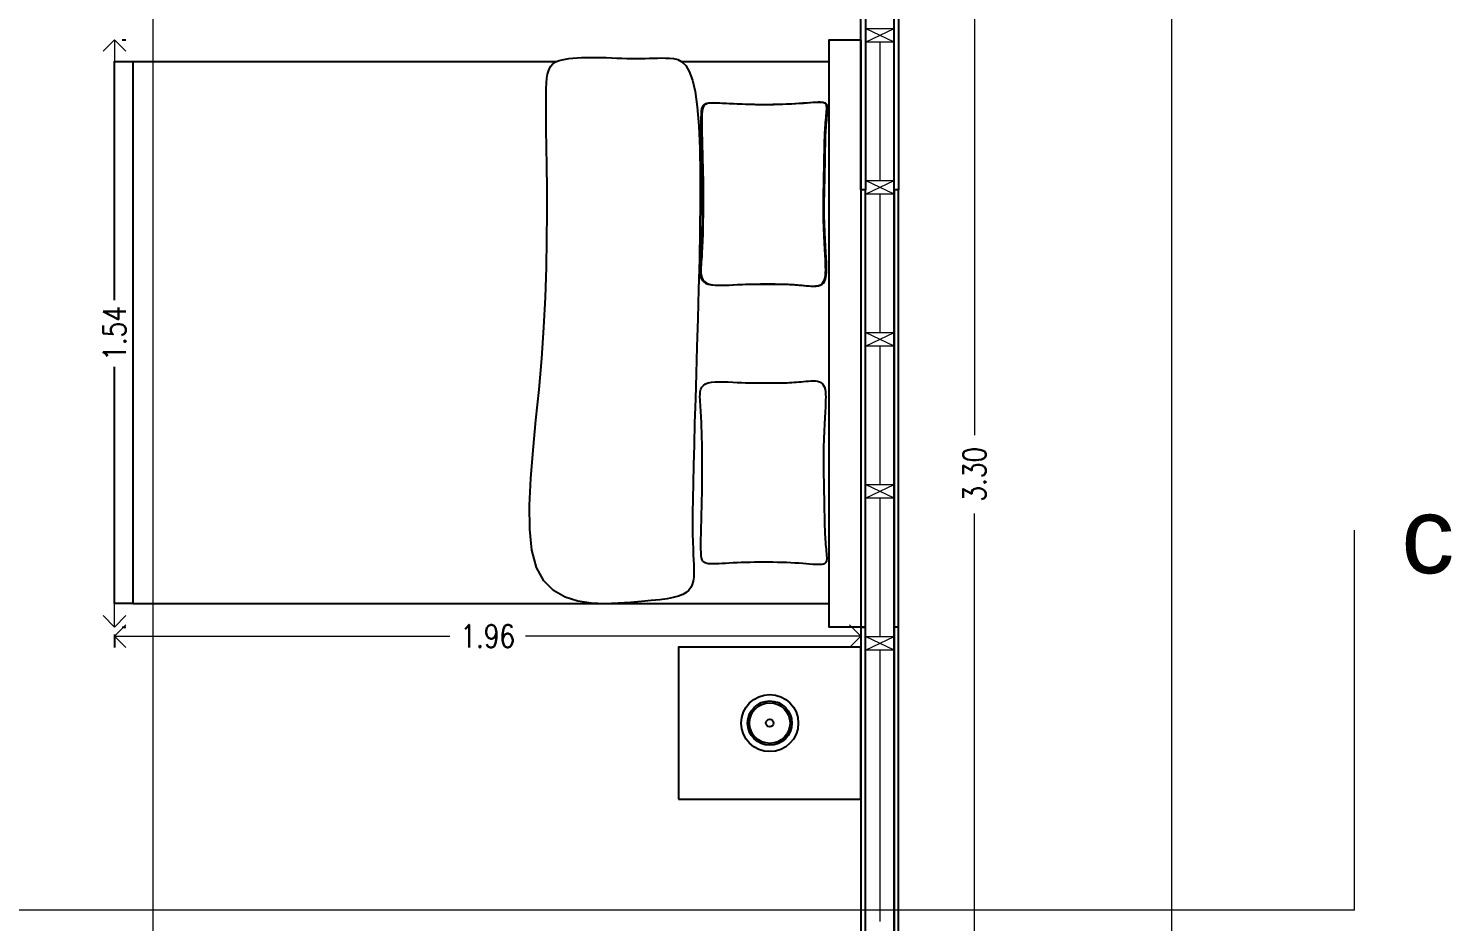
# Model space of a CAD drawing. Header units: inches. Extents: x -102.5 to -49.9, y 36.2 to 69.9.
# Drawn here: x -78.581 to -74.835, y 65.368 to 67.718 of the extents above; entities that cross this region are included whole.
import ezdxf

# ---------------------------------------------------------------- set-up
doc = ezdxf.new("R2010")
doc.units = ezdxf.units.IN
doc.header["$MEASUREMENT"] = 0
doc.layers.get('DEFPOINTS').update_dxf_attribs({"color": 210})
for name, color, linetype, lineweight in [('A-ANNO-DIMS', 3, 'Continuous', 18), ('A-DETL-MCUT', 4, 'Continuous', 25), ('A-ELEV-MBE2', 4, 'Continuous', 25), ('A-WALL-PATT', 8, 'Continuous', 18), ('A-WALL-STUD', 3, 'Continuous', 18), ('arredi', 7, 'Continuous', 20)]:
    doc.layers.add(name, color=color, linetype=linetype, lineweight=lineweight)
doc.styles.add('E-ROMANS', font='romans.shx', dxfattribs={"width": 0.8})
doc.styles.get("Standard").update_dxf_attribs({"font": 'Arial.ttf'})
doc.dimstyles.new('Fabio1', dxfattribs={"dimscale": 0.001, "dimtxt": 60, "dimasz": 60, "dimexe": 30, "dimexo": 20, "dimgap": 30, "dimtad": 0, "dimzin": 0, "dimdsep": 46, "dimtxsty": 'E-ROMANS', "dimblk": 'OPEN90', "dimcen": 90, "dimclrd": 3, "dimclre": 3, "dimclrt": 3, "dimadec": 0, "dimazin": 0, "dimtfac": 1, "dimtmove": 1, "dimatfit": 3, "dimldrblk": 'OPEN90', "dimfxl": 1, "dimtfill": 1, "dimtolj": 1, "dimtzin": 0, "dimlwd": -1, "dimarcsym": 0})

# ---------------------------------------------------------------- blocks, each defined once
blk = doc.blocks.new('_Open90')
at = {"color": 0, "linetype": 'ByBlock', "lineweight": -2}
for p, q in [((0, 0), (-1, 0)), ((-0.5, 0.5), (0, 0)), ((0, 0), (-0.5, -0.5))]:
    blk.add_line(p, q, dxfattribs=at)
blk = doc.blocks.new('*D1479')
at = {"layer": 'A-ANNO-DIMS', "color": 3, "lineweight": -2, "transparency": 16777216}
for p, q in [((-78.3544, 66.1232), (-78.3544, 66.0892)), ((-76.3898, 66.1232), (-76.3898, 66.0892))]:
    blk.add_line(p, q, dxfattribs=at)
at = {"layer": 'A-ANNO-DIMS', "color": 3, "transparency": 16777216}
for p, q in [((-78.2944, 66.1192), (-77.4718, 66.1192)), ((-76.4498, 66.1192), (-77.2724, 66.1192))]:
    blk.add_line(p, q, dxfattribs=at)
at = {"layer": 'DEFPOINTS', "color": 0, "transparency": 16777216}
for p in [(-78.3544, 66.1432), (-78.3544, 66.1192), (-76.3898, 66.1432)]:
    blk.add_point(p, dxfattribs=at)
at = {"layer": 'A-ANNO-DIMS', "color": 3, "transparency": 16777216, "xscale": 0.06, "yscale": 0.06, "zscale": 0.06, "rotation": 180}
blk.add_blockref('_Open90', (-78.3544, 66.1192), dxfattribs=at)
at = {"layer": 'A-ANNO-DIMS', "color": 3, "transparency": 16777216, "xscale": 0.06, "yscale": 0.06, "zscale": 0.06}
blk.add_blockref('_Open90', (-76.3898, 66.1192), dxfattribs=at)
at = {"layer": 'A-ANNO-DIMS', "color": 3, "transparency": 16777216, "insert": (-77.3721, 66.1192), "char_height": 0.06, "attachment_point": 5, "style": 'E-ROMANS', "bg_fill": 3, "box_fill_scale": 1.25, "bg_fill_color": 256, "bg_fill_true_color": 13158600, "bg_fill_transparency": 0}
blk.add_mtext('\\A1;1.96', dxfattribs=at)
blk = doc.blocks.new('*D1480')
at = {"layer": 'A-ANNO-DIMS', "color": 3, "lineweight": -2, "transparency": 16777216}
for p, q in [((-78.3344, 67.6881), (-78.3244, 67.6881)), ((-78.3344, 66.1432), (-78.3244, 66.1432))]:
    blk.add_line(p, q, dxfattribs=at)
at = {"layer": 'A-ANNO-DIMS', "color": 3, "transparency": 16777216}
for p, q in [((-78.3544, 67.6281), (-78.3544, 67.0165)), ((-78.3544, 66.2032), (-78.3544, 66.8148))]:
    blk.add_line(p, q, dxfattribs=at)
at = {"layer": 'DEFPOINTS', "color": 0, "transparency": 16777216}
for p in [(-78.3544, 67.6881), (-78.3544, 66.1432), (-78.3544, 66.1432)]:
    blk.add_point(p, dxfattribs=at)
at = {"layer": 'A-ANNO-DIMS', "color": 3, "transparency": 16777216, "xscale": 0.06, "yscale": 0.06, "zscale": 0.06}
for p, rotation in [((-78.3544, 67.6881), 90), ((-78.3544, 66.1432), 270)]:
    blk.add_blockref('_Open90', p, dxfattribs=dict(at, rotation=rotation))
at = {"layer": 'A-ANNO-DIMS', "color": 3, "transparency": 16777216, "insert": (-78.3544, 66.9157), "char_height": 0.06, "attachment_point": 5, "rotation": 90, "style": 'E-ROMANS', "bg_fill": 3, "box_fill_scale": 1.25, "bg_fill_color": 256, "bg_fill_true_color": 13158600, "bg_fill_transparency": 0}
blk.add_mtext('\\A1;1.54', dxfattribs=at)
blk = doc.blocks.new('*D1573')
at = {"layer": 'A-ANNO-DIMS', "color": 3, "lineweight": -2, "transparency": 16777216}
for p, q in [((-76.3698, 68.1952), (-76.061, 68.1952)), ((-76.3698, 64.8952), (-76.061, 64.8952))]:
    blk.add_line(p, q, dxfattribs=at)
at = {"layer": 'A-ANNO-DIMS', "color": 3, "transparency": 16777216}
for p, q in [((-76.091, 68.1352), (-76.091, 66.6483)), ((-76.091, 64.9552), (-76.091, 66.4421))]:
    blk.add_line(p, q, dxfattribs=at)
at = {"layer": 'DEFPOINTS', "color": 0, "transparency": 16777216}
for p in [(-76.3898, 68.1952), (-76.3898, 64.8952), (-76.091, 64.8952)]:
    blk.add_point(p, dxfattribs=at)
at = {"layer": 'A-ANNO-DIMS', "color": 3, "transparency": 16777216, "xscale": 0.06, "yscale": 0.06, "zscale": 0.06}
for p, rotation in [((-76.091, 68.1952), 90), ((-76.091, 64.8952), 270)]:
    blk.add_blockref('_Open90', p, dxfattribs=dict(at, rotation=rotation))
at = {"layer": 'A-ANNO-DIMS', "color": 3, "transparency": 16777216, "insert": (-76.091, 66.5452), "char_height": 0.06, "attachment_point": 5, "rotation": 90, "style": 'E-ROMANS', "bg_fill": 3, "box_fill_scale": 1.25, "bg_fill_color": 256, "bg_fill_true_color": 13158600, "bg_fill_transparency": 0}
blk.add_mtext('\\A1;3.30', dxfattribs=at)
blk = doc.blocks.new('*D1167')
at = {"layer": 'A-ANNO-DIMS', "color": 3, "lineweight": -2, "transparency": 16777216}
for p, q in [((-76.2708, 68.5042), (-75.5427, 68.5042)), ((-76.2708, 61.0322), (-75.5427, 61.0322))]:
    blk.add_line(p, q, dxfattribs=at)
at = {"layer": 'A-ANNO-DIMS', "color": 3, "transparency": 16777216}
for p, q in [((-75.5727, 68.4442), (-75.5727, 64.8714)), ((-75.5727, 61.0922), (-75.5727, 64.6651))]:
    blk.add_line(p, q, dxfattribs=at)
at = {"layer": 'DEFPOINTS', "color": 0, "transparency": 16777216}
for p in [(-76.2908, 68.5042), (-76.2908, 61.0322), (-75.5727, 61.0322)]:
    blk.add_point(p, dxfattribs=at)
at = {"layer": 'A-ANNO-DIMS', "color": 3, "transparency": 16777216, "xscale": 0.06, "yscale": 0.06, "zscale": 0.06}
for p, rotation in [((-75.5727, 68.5042), 90), ((-75.5727, 61.0322), 270)]:
    blk.add_blockref('_Open90', p, dxfattribs=dict(at, rotation=rotation))
at = {"layer": 'A-ANNO-DIMS', "color": 3, "transparency": 16777216, "insert": (-75.5727, 64.7682), "char_height": 0.06, "attachment_point": 5, "rotation": 90, "style": 'E-ROMANS', "bg_fill": 3, "box_fill_scale": 1.25, "bg_fill_color": 256, "bg_fill_true_color": 13158600, "bg_fill_transparency": 0}
blk.add_mtext('\\A1;7.47', dxfattribs=at)

msp = doc.modelspace()

# ---------------------------------------------------------------- linework, layer by layer
for p, q in [((-78.3544, 67.631), (-77.1913, 67.631)), ((-76.8622, 67.631), (-76.4734, 67.631))]:
    msp.add_line(p, q)
at = {"color": 7}
for p, q in [((-78.3061, 66.2051), (-76.9551, 66.2051)), ((-76.9551, 66.2051), (-76.4734, 66.2051))]:
    msp.add_line(p, q, dxfattribs=at)
for points in [[(-76.3898, 67.6881), (-76.3898, 66.1432), (-76.4734, 66.1432), (-76.4734, 67.6881)], [(-78.3544, 66.2051), (-78.3544, 67.631), (-78.3061, 67.631), (-78.3061, 66.2051)], [(-76.8193, 66.9549), (-76.8215, 66.8807), (-76.8236, 66.81), (-76.8256, 66.7431), (-76.8275, 66.6804), (-76.8292, 66.6224), (-76.8306, 66.5694), (-76.8318, 66.5218), (-76.8325, 66.48), (-76.8329, 66.4442), (-76.833, 66.4139), (-76.8328, 66.3883), (-76.8324, 66.3668), (-76.8318, 66.3487), (-76.8312, 66.3332), (-76.8306, 66.3197), (-76.83, 66.3073), (-76.8296, 66.2957), (-76.8295, 66.2845), (-76.8301, 66.2741), (-76.8315, 66.2643), (-76.8339, 66.2553), (-76.8376, 66.2472), (-76.8429, 66.24), (-76.8499, 66.2337), (-76.859, 66.2285), (-76.8702, 66.2242), (-76.8839, 66.2206), (-76.9002, 66.2176), (-76.9194, 66.215), (-76.9417, 66.2126), (-76.9673, 66.2103), (-76.9964, 66.2079), (-77.029, 66.2056), (-77.0639, 66.2044), (-77.0998, 66.2058), (-77.1351, 66.2111), (-77.1686, 66.2218), (-77.1987, 66.2392), (-77.2242, 66.2648), (-77.2435, 66.2999), (-77.2557, 66.3455), (-77.2616, 66.4006), (-77.2623, 66.4638), (-77.2591, 66.5336), (-77.253, 66.6085), (-77.2453, 66.6872), (-77.2372, 66.7683), (-77.2299, 66.8502), (-77.2242, 66.9316), (-77.2203, 67.0115), (-77.2177, 67.089), (-77.2163, 67.163), (-77.2159, 67.2328), (-77.2161, 67.2973), (-77.2167, 67.3556), (-77.2174, 67.4068), (-77.218, 67.4502), (-77.2185, 67.4864), (-77.2187, 67.5162), (-77.2187, 67.5403), (-77.2183, 67.5597), (-77.2175, 67.5752), (-77.2163, 67.5875), (-77.2146, 67.5976), (-77.2123, 67.606), (-77.2095, 67.6132), (-77.206, 67.6191), (-77.2017, 67.624), (-77.1967, 67.628), (-77.1908, 67.6313), (-77.1841, 67.6339), (-77.1765, 67.636), (-77.1678, 67.6378), (-77.1583, 67.6392), (-77.148, 67.6404), (-77.1369, 67.6412), (-77.1252, 67.6418), (-77.1129, 67.6421), (-77.1002, 67.6422), (-77.0871, 67.6421), (-77.0737, 67.6418), (-77.0601, 67.6414), (-77.0464, 67.6409), (-77.0328, 67.6403), (-77.0193, 67.6398), (-77.0061, 67.6394), (-76.9932, 67.6391), (-76.9809, 67.639), (-76.969, 67.6391), (-76.9577, 67.6394), (-76.9467, 67.6398), (-76.9359, 67.6402), (-76.9254, 67.6404), (-76.9149, 67.6406), (-76.9043, 67.6405), (-76.8936, 67.64), (-76.8828, 67.639), (-76.8719, 67.6362), (-76.8613, 67.6305), (-76.8511, 67.6205), (-76.8417, 67.605), (-76.8333, 67.5826), (-76.8262, 67.552), (-76.8205, 67.512), (-76.8166, 67.4618), (-76.8141, 67.4026), (-76.813, 67.3361), (-76.8129, 67.2641), (-76.8137, 67.1882), (-76.8152, 67.1103), (-76.8172, 67.0319)], [(-76.4829, 67.0977), (-76.4831, 67.1048), (-76.4835, 67.1119), (-76.4838, 67.119), (-76.4842, 67.1263), (-76.4847, 67.1338), (-76.4851, 67.1416), (-76.4856, 67.1498), (-76.4861, 67.1585), (-76.4866, 67.1678), (-76.487, 67.1777), (-76.4875, 67.188), (-76.4879, 67.1988), (-76.4882, 67.2099), (-76.4885, 67.2212), (-76.4887, 67.2328), (-76.4888, 67.2446), (-76.4888, 67.2564), (-76.4887, 67.2682), (-76.4885, 67.28), (-76.4882, 67.2918), (-76.4879, 67.3033), (-76.4876, 67.3147), (-76.4874, 67.3257), (-76.4871, 67.3365), (-76.4868, 67.3468), (-76.4866, 67.3568), (-76.4865, 67.3664), (-76.4863, 67.3756), (-76.4862, 67.3845), (-76.486, 67.393), (-76.4859, 67.4012), (-76.4858, 67.4091), (-76.4856, 67.4166), (-76.4855, 67.4239), (-76.4853, 67.4309), (-76.485, 67.4378), (-76.4848, 67.4445), (-76.4844, 67.4511), (-76.484, 67.4576), (-76.4835, 67.4641), (-76.4829, 67.4706), (-76.4823, 67.477), (-76.4817, 67.4833), (-76.4811, 67.4893), (-76.4806, 67.495), (-76.4802, 67.5004), (-76.48, 67.5052), (-76.48, 67.5095), (-76.4803, 67.5131), (-76.4809, 67.5161), (-76.482, 67.5186), (-76.4836, 67.5205), (-76.4858, 67.522), (-76.4887, 67.523), (-76.4924, 67.5236), (-76.4971, 67.5239), (-76.5027, 67.524), (-76.5092, 67.5237), (-76.5166, 67.5233), (-76.5248, 67.5227), (-76.5337, 67.522), (-76.5432, 67.5213), (-76.5532, 67.5206), (-76.5637, 67.5199), (-76.5747, 67.5193), (-76.586, 67.5188), (-76.5976, 67.5183), (-76.6094, 67.518), (-76.6214, 67.5178), (-76.6335, 67.5177), (-76.6456, 67.5176), (-76.6577, 67.5177), (-76.6698, 67.5178), (-76.6817, 67.518), (-76.6934, 67.5183), (-76.7048, 67.5187), (-76.7159, 67.5191), (-76.7265, 67.5196), (-76.7367, 67.5201), (-76.7464, 67.5207), (-76.7554, 67.5212), (-76.7638, 67.5217), (-76.7716, 67.5221), (-76.7787, 67.5222), (-76.7851, 67.5221), (-76.7907, 67.5217), (-76.7956, 67.5208), (-76.7998, 67.5195), (-76.8031, 67.5176), (-76.8057, 67.5149), (-76.8077, 67.5112), (-76.8092, 67.5064), (-76.8102, 67.5002), (-76.8107, 67.4924), (-76.811, 67.4829), (-76.811, 67.4713), (-76.8109, 67.4577), (-76.8106, 67.4422), (-76.8103, 67.4255), (-76.8098, 67.4079), (-76.8094, 67.3898), (-76.8089, 67.3717), (-76.8085, 67.354), (-76.8081, 67.3371), (-76.8079, 67.3215), (-76.8077, 67.3069), (-76.8075, 67.2933), (-76.8074, 67.2805), (-76.8074, 67.2685), (-76.8075, 67.2569), (-76.8075, 67.2457), (-76.8076, 67.2348), (-76.8078, 67.2239), (-76.8079, 67.2132), (-76.8081, 67.2027), (-76.8083, 67.1924), (-76.8085, 67.1825), (-76.8088, 67.1729), (-76.8091, 67.1637), (-76.8094, 67.155), (-76.8097, 67.1468), (-76.8101, 67.139), (-76.8105, 67.1316), (-76.8109, 67.1244), (-76.8113, 67.1175), (-76.8118, 67.1106), (-76.8123, 67.1037), (-76.8128, 67.0967), (-76.8133, 67.0896), (-76.8135, 67.0825), (-76.8134, 67.0755), (-76.8126, 67.0688), (-76.8109, 67.0626), (-76.8082, 67.057), (-76.8042, 67.0523), (-76.7987, 67.0484), (-76.7916, 67.0457), (-76.783, 67.0439), (-76.7732, 67.0429), (-76.7624, 67.0425), (-76.7511, 67.0427), (-76.7393, 67.0431), (-76.7274, 67.0437), (-76.7157, 67.0444), (-76.7043, 67.0449), (-76.6934, 67.0453), (-76.6829, 67.0455), (-76.6729, 67.0457), (-76.6633, 67.0458), (-76.6541, 67.0459), (-76.6454, 67.0459), (-76.6372, 67.0459), (-76.6294, 67.0459), (-76.6221, 67.0459), (-76.6152, 67.0459), (-76.6085, 67.0458), (-76.6021, 67.0457), (-76.5958, 67.0456), (-76.5897, 67.0454), (-76.5836, 67.0452), (-76.5776, 67.0449), (-76.5715, 67.0445), (-76.5654, 67.0441), (-76.5593, 67.0436), (-76.5531, 67.0431), (-76.547, 67.0426), (-76.5407, 67.042), (-76.5344, 67.0414), (-76.5281, 67.0409), (-76.5217, 67.0405), (-76.5156, 67.0403), (-76.5097, 67.0406), (-76.5042, 67.0413), (-76.4992, 67.0427), (-76.4948, 67.0449), (-76.4911, 67.0481), (-76.4881, 67.0522), (-76.486, 67.0572), (-76.4844, 67.0629), (-76.4834, 67.0693), (-76.4829, 67.0761), (-76.4826, 67.0832), (-76.4827, 67.0905)], [(-76.4806, 67.0975), (-76.4808, 67.1047), (-76.4811, 67.1118), (-76.4815, 67.1189), (-76.4819, 67.1261), (-76.4823, 67.1336), (-76.4828, 67.1414), (-76.4833, 67.1496), (-76.4838, 67.1584), (-76.4842, 67.1677), (-76.4847, 67.1776), (-76.4852, 67.1879), (-76.4856, 67.1986), (-76.4859, 67.2097), (-76.4862, 67.2211), (-76.4864, 67.2327), (-76.4865, 67.2444), (-76.4864, 67.2562), (-76.4863, 67.2681), (-76.4861, 67.2799), (-76.4859, 67.2916), (-76.4856, 67.3032), (-76.4853, 67.3145), (-76.485, 67.3256), (-76.4848, 67.3363), (-76.4845, 67.3467), (-76.4843, 67.3566), (-76.4841, 67.3662), (-76.484, 67.3755), (-76.4839, 67.3843), (-76.4837, 67.3929), (-76.4836, 67.4011), (-76.4835, 67.4089), (-76.4833, 67.4165), (-76.4832, 67.4237), (-76.483, 67.4308), (-76.4827, 67.4376), (-76.4824, 67.4443), (-76.4821, 67.4509), (-76.4817, 67.4574), (-76.4812, 67.4639), (-76.4806, 67.4704), (-76.48, 67.4769), (-76.4794, 67.4831), (-76.4788, 67.4892), (-76.4783, 67.4949), (-76.4779, 67.5002), (-76.4777, 67.505), (-76.4777, 67.5093), (-76.478, 67.5129), (-76.4786, 67.5159), (-76.4796, 67.5184), (-76.4812, 67.5203), (-76.4834, 67.5218), (-76.4864, 67.5228), (-76.4901, 67.5235), (-76.4948, 67.5238), (-76.5004, 67.5238), (-76.5069, 67.5236), (-76.5143, 67.5231), (-76.5225, 67.5226), (-76.5313, 67.5219), (-76.5408, 67.5211), (-76.5509, 67.5204), (-76.5614, 67.5197), (-76.5724, 67.5191), (-76.5837, 67.5186), (-76.5953, 67.5182), (-76.6071, 67.5179), (-76.6191, 67.5176), (-76.6311, 67.5175), (-76.6433, 67.5175), (-76.6554, 67.5175), (-76.6674, 67.5177), (-76.6793, 67.5179), (-76.691, 67.5182), (-76.7025, 67.5186), (-76.7135, 67.519), (-76.7242, 67.5195), (-76.7344, 67.52), (-76.7441, 67.5205), (-76.7531, 67.521), (-76.7615, 67.5215), (-76.7693, 67.5219), (-76.7764, 67.5221), (-76.7827, 67.522), (-76.7884, 67.5215), (-76.7933, 67.5207), (-76.7974, 67.5193), (-76.8008, 67.5174), (-76.8034, 67.5147), (-76.8054, 67.5111), (-76.8069, 67.5063), (-76.8078, 67.5001), (-76.8084, 67.4923), (-76.8087, 67.4827), (-76.8087, 67.4711), (-76.8086, 67.4575), (-76.8083, 67.4421), (-76.8079, 67.4254), (-76.8075, 67.4077), (-76.8071, 67.3897), (-76.8066, 67.3715), (-76.8062, 67.3538), (-76.8058, 67.337), (-76.8055, 67.3213), (-76.8053, 67.3067), (-76.8052, 67.2931), (-76.8051, 67.2804), (-76.8051, 67.2683), (-76.8051, 67.2567), (-76.8052, 67.2456), (-76.8053, 67.2346), (-76.8054, 67.2238), (-76.8056, 67.2131), (-76.8058, 67.2026), (-76.806, 67.1923), (-76.8062, 67.1823), (-76.8064, 67.1727), (-76.8067, 67.1636), (-76.807, 67.1548), (-76.8074, 67.1466), (-76.8078, 67.1389), (-76.8082, 67.1314), (-76.8086, 67.1243), (-76.809, 67.1173), (-76.8095, 67.1104), (-76.81, 67.1035), (-76.8105, 67.0966), (-76.8109, 67.0894), (-76.8112, 67.0823), (-76.8111, 67.0753), (-76.8103, 67.0687), (-76.8086, 67.0625), (-76.8059, 67.0569), (-76.8019, 67.0521), (-76.7964, 67.0483), (-76.7892, 67.0455), (-76.7806, 67.0437), (-76.7708, 67.0427), (-76.7601, 67.0424), (-76.7487, 67.0425), (-76.737, 67.043), (-76.7251, 67.0436), (-76.7134, 67.0442), (-76.702, 67.0447), (-76.6911, 67.0451), (-76.6806, 67.0454), (-76.6705, 67.0455), (-76.6609, 67.0457), (-76.6518, 67.0457), (-76.6431, 67.0457), (-76.6349, 67.0457), (-76.6271, 67.0457), (-76.6198, 67.0457), (-76.6128, 67.0457), (-76.6062, 67.0457), (-76.5997, 67.0456), (-76.5935, 67.0454), (-76.5874, 67.0453), (-76.5813, 67.045), (-76.5752, 67.0447), (-76.5692, 67.0443), (-76.5631, 67.0439), (-76.557, 67.0434), (-76.5508, 67.0429), (-76.5446, 67.0424), (-76.5384, 67.0418), (-76.5321, 67.0413), (-76.5257, 67.0407), (-76.5194, 67.0403), (-76.5133, 67.0402), (-76.5074, 67.0404), (-76.5019, 67.0412), (-76.4969, 67.0426), (-76.4924, 67.0448), (-76.4887, 67.0479), (-76.4858, 67.052), (-76.4836, 67.057), (-76.4821, 67.0628), (-76.4811, 67.0691), (-76.4805, 67.0759), (-76.4803, 67.083), (-76.4804, 67.0903)], [(-76.4806, 67.0975), (-76.4808, 67.1047), (-76.4811, 67.1118), (-76.4815, 67.1189), (-76.4819, 67.1261), (-76.4823, 67.1336), (-76.4828, 67.1414), (-76.4833, 67.1496), (-76.4838, 67.1584), (-76.4842, 67.1677), (-76.4847, 67.1776), (-76.4852, 67.1879), (-76.4856, 67.1986), (-76.4859, 67.2097), (-76.4862, 67.2211), (-76.4864, 67.2327), (-76.4865, 67.2444), (-76.4864, 67.2562), (-76.4863, 67.2681), (-76.4861, 67.2799), (-76.4859, 67.2916), (-76.4856, 67.3032), (-76.4853, 67.3145), (-76.485, 67.3256), (-76.4848, 67.3363), (-76.4845, 67.3467), (-76.4843, 67.3566), (-76.4841, 67.3662), (-76.484, 67.3755), (-76.4839, 67.3843), (-76.4837, 67.3929), (-76.4836, 67.4011), (-76.4835, 67.4089), (-76.4833, 67.4165), (-76.4832, 67.4237), (-76.483, 67.4308), (-76.4827, 67.4376), (-76.4824, 67.4443), (-76.4821, 67.4509), (-76.4817, 67.4574), (-76.4812, 67.4639), (-76.4806, 67.4704), (-76.48, 67.4769), (-76.4794, 67.4831), (-76.4788, 67.4892), (-76.4783, 67.4949), (-76.4779, 67.5002), (-76.4777, 67.505), (-76.4777, 67.5093), (-76.478, 67.5129), (-76.4786, 67.5159), (-76.4796, 67.5184), (-76.4812, 67.5203), (-76.4834, 67.5218), (-76.4864, 67.5228), (-76.4901, 67.5235), (-76.4948, 67.5238), (-76.5004, 67.5238), (-76.5069, 67.5236), (-76.5143, 67.5231), (-76.5225, 67.5226), (-76.5313, 67.5219), (-76.5408, 67.5211), (-76.5509, 67.5204), (-76.5614, 67.5197), (-76.5724, 67.5191), (-76.5837, 67.5186), (-76.5953, 67.5182), (-76.6071, 67.5179), (-76.6191, 67.5176), (-76.6311, 67.5175), (-76.6433, 67.5175), (-76.6554, 67.5175), (-76.6674, 67.5177), (-76.6793, 67.5179), (-76.691, 67.5182), (-76.7025, 67.5186), (-76.7135, 67.519), (-76.7242, 67.5195), (-76.7344, 67.52), (-76.7441, 67.5205), (-76.7531, 67.521), (-76.7615, 67.5215), (-76.7693, 67.5219), (-76.7764, 67.5221), (-76.7827, 67.522), (-76.7884, 67.5215), (-76.7933, 67.5207), (-76.7974, 67.5193), (-76.8008, 67.5174), (-76.8034, 67.5147), (-76.8054, 67.5111), (-76.8069, 67.5063), (-76.8078, 67.5001), (-76.8084, 67.4923), (-76.8087, 67.4827), (-76.8087, 67.4711), (-76.8086, 67.4575), (-76.8083, 67.4421), (-76.8079, 67.4254), (-76.8075, 67.4077), (-76.8071, 67.3897), (-76.8066, 67.3715), (-76.8062, 67.3538), (-76.8058, 67.337), (-76.8055, 67.3213), (-76.8053, 67.3067), (-76.8052, 67.2931), (-76.8051, 67.2804), (-76.8051, 67.2683), (-76.8051, 67.2567), (-76.8052, 67.2456), (-76.8053, 67.2346), (-76.8054, 67.2238), (-76.8056, 67.2131), (-76.8058, 67.2026), (-76.806, 67.1923), (-76.8062, 67.1823), (-76.8064, 67.1727), (-76.8067, 67.1636), (-76.807, 67.1548), (-76.8074, 67.1466), (-76.8078, 67.1389), (-76.8082, 67.1314), (-76.8086, 67.1243), (-76.809, 67.1173), (-76.8095, 67.1104), (-76.81, 67.1035), (-76.8105, 67.0966), (-76.8109, 67.0894), (-76.8112, 67.0823), (-76.8111, 67.0753), (-76.8103, 67.0687), (-76.8086, 67.0625), (-76.8059, 67.0569), (-76.8019, 67.0521), (-76.7964, 67.0483), (-76.7892, 67.0455), (-76.7806, 67.0437), (-76.7708, 67.0427), (-76.7601, 67.0424), (-76.7487, 67.0425), (-76.737, 67.043), (-76.7251, 67.0436), (-76.7134, 67.0442), (-76.702, 67.0447), (-76.6911, 67.0451), (-76.6806, 67.0454), (-76.6705, 67.0455), (-76.6609, 67.0457), (-76.6518, 67.0457), (-76.6431, 67.0457), (-76.6349, 67.0457), (-76.6271, 67.0457), (-76.6198, 67.0457), (-76.6128, 67.0457), (-76.6062, 67.0457), (-76.5997, 67.0456), (-76.5935, 67.0454), (-76.5874, 67.0453), (-76.5813, 67.045), (-76.5752, 67.0447), (-76.5692, 67.0443), (-76.5631, 67.0439), (-76.557, 67.0434), (-76.5508, 67.0429), (-76.5446, 67.0424), (-76.5384, 67.0418), (-76.5321, 67.0413), (-76.5257, 67.0407), (-76.5194, 67.0403), (-76.5133, 67.0402), (-76.5074, 67.0404), (-76.5019, 67.0412), (-76.4969, 67.0426), (-76.4924, 67.0448), (-76.4887, 67.0479), (-76.4858, 67.052), (-76.4836, 67.057), (-76.4821, 67.0628), (-76.4811, 67.0691), (-76.4805, 67.0759), (-76.4803, 67.083), (-76.4804, 67.0903)], [(-76.4829, 66.7336), (-76.4831, 66.7265), (-76.4835, 66.7194), (-76.4838, 66.7123), (-76.4842, 66.705), (-76.4847, 66.6975), (-76.4851, 66.6897), (-76.4856, 66.6815), (-76.4861, 66.6728), (-76.4866, 66.6635), (-76.487, 66.6536), (-76.4875, 66.6433), (-76.4879, 66.6325), (-76.4882, 66.6214), (-76.4885, 66.6101), (-76.4887, 66.5985), (-76.4888, 66.5868), (-76.4888, 66.5749), (-76.4887, 66.5631), (-76.4885, 66.5513), (-76.4882, 66.5396), (-76.4879, 66.528), (-76.4876, 66.5167), (-76.4874, 66.5056), (-76.4871, 66.4948), (-76.4868, 66.4845), (-76.4866, 66.4745), (-76.4865, 66.4649), (-76.4863, 66.4557), (-76.4862, 66.4468), (-76.486, 66.4383), (-76.4859, 66.4301), (-76.4858, 66.4222), (-76.4856, 66.4147), (-76.4855, 66.4074), (-76.4853, 66.4004), (-76.485, 66.3935), (-76.4848, 66.3868), (-76.4844, 66.3802), (-76.484, 66.3737), (-76.4835, 66.3672), (-76.4829, 66.3607), (-76.4823, 66.3543), (-76.4817, 66.348), (-76.4811, 66.342), (-76.4806, 66.3363), (-76.4802, 66.331), (-76.48, 66.3261), (-76.48, 66.3219), (-76.4803, 66.3182), (-76.4809, 66.3152), (-76.482, 66.3128), (-76.4836, 66.3108), (-76.4858, 66.3094), (-76.4887, 66.3083), (-76.4924, 66.3077), (-76.4971, 66.3074), (-76.5027, 66.3074), (-76.5092, 66.3076), (-76.5166, 66.308), (-76.5248, 66.3086), (-76.5337, 66.3093), (-76.5432, 66.31), (-76.5532, 66.3108), (-76.5637, 66.3114), (-76.5747, 66.312), (-76.586, 66.3126), (-76.5976, 66.313), (-76.6094, 66.3133), (-76.6214, 66.3135), (-76.6335, 66.3137), (-76.6456, 66.3137), (-76.6577, 66.3136), (-76.6698, 66.3135), (-76.6817, 66.3133), (-76.6934, 66.313), (-76.7048, 66.3126), (-76.7159, 66.3122), (-76.7265, 66.3117), (-76.7367, 66.3112), (-76.7464, 66.3107), (-76.7554, 66.3101), (-76.7638, 66.3096), (-76.7716, 66.3093), (-76.7787, 66.3091), (-76.7851, 66.3092), (-76.7907, 66.3096), (-76.7956, 66.3105), (-76.7998, 66.3118), (-76.8031, 66.3137), (-76.8057, 66.3164), (-76.8077, 66.3201), (-76.8092, 66.3249), (-76.8102, 66.3311), (-76.8107, 66.3389), (-76.811, 66.3485), (-76.811, 66.36), (-76.8109, 66.3737), (-76.8106, 66.3891), (-76.8103, 66.4058), (-76.8098, 66.4234), (-76.8094, 66.4415), (-76.8089, 66.4596), (-76.8085, 66.4773), (-76.8081, 66.4942), (-76.8079, 66.5099), (-76.8077, 66.5244), (-76.8075, 66.538), (-76.8074, 66.5508), (-76.8074, 66.5629), (-76.8075, 66.5744), (-76.8075, 66.5856), (-76.8076, 66.5966), (-76.8078, 66.6074), (-76.8079, 66.6181), (-76.8081, 66.6286), (-76.8083, 66.6389), (-76.8085, 66.6488), (-76.8088, 66.6584), (-76.8091, 66.6676), (-76.8094, 66.6763), (-76.8097, 66.6845), (-76.8101, 66.6923), (-76.8105, 66.6997), (-76.8109, 66.7069), (-76.8113, 66.7138), (-76.8118, 66.7207), (-76.8123, 66.7276), (-76.8128, 66.7346), (-76.8133, 66.7417), (-76.8135, 66.7489), (-76.8134, 66.7558), (-76.8126, 66.7625), (-76.8109, 66.7687), (-76.8082, 66.7743), (-76.8042, 66.7791), (-76.7987, 66.7829), (-76.7916, 66.7856), (-76.783, 66.7874), (-76.7732, 66.7884), (-76.7624, 66.7888), (-76.7511, 66.7887), (-76.7393, 66.7882), (-76.7274, 66.7876), (-76.7157, 66.7869), (-76.7043, 66.7864), (-76.6934, 66.7861), (-76.6829, 66.7858), (-76.6729, 66.7856), (-76.6633, 66.7855), (-76.6541, 66.7855), (-76.6454, 66.7854), (-76.6372, 66.7854), (-76.6294, 66.7854), (-76.6221, 66.7854), (-76.6152, 66.7855), (-76.6085, 66.7855), (-76.6021, 66.7856), (-76.5958, 66.7857), (-76.5897, 66.7859), (-76.5836, 66.7861), (-76.5776, 66.7864), (-76.5715, 66.7868), (-76.5654, 66.7872), (-76.5593, 66.7877), (-76.5531, 66.7882), (-76.547, 66.7888), (-76.5407, 66.7893), (-76.5344, 66.7899), (-76.5281, 66.7904), (-76.5217, 66.7908), (-76.5156, 66.791), (-76.5097, 66.7908), (-76.5042, 66.79), (-76.4992, 66.7886), (-76.4948, 66.7864), (-76.4911, 66.7833), (-76.4881, 66.7791), (-76.486, 66.7741), (-76.4844, 66.7684), (-76.4834, 66.762), (-76.4829, 66.7552), (-76.4826, 66.7481), (-76.4827, 66.7409)]]:
    msp.add_lwpolyline(points, close=True, dxfattribs=at)
msp.add_lwpolyline([(-76.8698, 65.6904), (-76.3898, 65.6904), (-76.3898, 66.0904), (-76.8698, 66.0904)], close=True)
for radius in [0.075, 0.0584, 0.0534, 0.01]:
    msp.add_circle((-76.6298, 65.8904), radius)
at = {"layer": 'A-DETL-MCUT'}
for points in [[(-76.3898, 67.2932), (-76.3898, 68.4932), (-76.3778, 68.4932), (-76.3778, 67.2932)], [(-76.3028, 67.2932), (-76.3028, 68.4932), (-76.2908, 68.4932), (-76.2908, 67.2932)], [(-76.3778, 66.1432), (-76.3778, 67.2932), (-76.3898, 67.2932), (-76.3898, 66.1432)], [(-76.2908, 66.1433), (-76.2908, 67.2933), (-76.3028, 67.2933), (-76.3028, 66.1433)], [(-76.3778, 64.9432), (-76.3778, 66.1432), (-76.3898, 66.1432), (-76.3898, 64.9432)], [(-76.2908, 64.9432), (-76.2908, 66.1432), (-76.3028, 66.1432), (-76.3028, 64.9432)]]:
    msp.add_lwpolyline(points, close=True, dxfattribs=at)
at = {"layer": 'A-ELEV-MBE2'}
msp.add_line((-76.3028, 61.0912), (-76.3028, 68.4932), dxfattribs=at)
at = {"layer": 'A-WALL-PATT', "ltscale": 0.1}
for p, q in [((-76.3403, 67.6822), (-76.3403, 67.3182)), ((-76.3403, 67.2822), (-76.3403, 66.9183)), ((-76.3403, 66.8822), (-76.3403, 66.5182)), ((-76.3403, 66.4822), (-76.3403, 66.1182)), ((-76.3403, 66.0822), (-76.3403, 65.7182)), ((-76.3403, 65.7182), (-76.3403, 65.3682))]:
    msp.add_line(p, q, dxfattribs=at)
at = {"layer": 'arredi'}
for p, q in [((-78.254, 69.4912), (-78.254, 60.3233)), ((-75.0908, 65.3985), (-75.0908, 66.3985)), ((-75.0908, 65.3985), (-83.7718, 65.3985))]:
    msp.add_line(p, q, dxfattribs=at)

# ---------------------------------------------------------------- texts
at = {"insert": (-74.9676, 66.4848), "char_height": 0.2, "attachment_point": 1}
msp.add_mtext_dynamic_manual_height_columns('c', width=0.544378, gutter_width=1, heights=[0], dxfattribs=at)

# ---------------------------------------------------------------- next in the draw order: dimensions: what is measured, and where the dimension line sits
at = {"layer": 'A-ANNO-DIMS'}
dim = msp.add_linear_dim(base=(-78.3544, 66.1192), p1=(-76.3898, 66.1432), p2=(-78.3544, 66.1432), dimstyle='Fabio1', dxfattribs=at)
dim.commit()
dim.dimension.update_dxf_attribs({"geometry": '*D1479', "text_midpoint": (-77.3721, 66.1192)})

# ---------------------------------------------------------------- next in the draw order: dimensions: what is measured, and where the dimension line sits
for base, p1, p2, picture, middle in [((-76.091, 64.8952), (-76.3898, 68.1952), (-76.3898, 64.8952), '*D1573', (-76.091, 66.5452)), ((-78.3544, 66.1432), (-78.3544, 67.6881), (-78.3544, 66.1432), '*D1480', (-78.3544, 66.9157))]:
    dim = msp.add_linear_dim(base=base, p1=p1, p2=p2, angle=90, dimstyle='Fabio1', dxfattribs=at)
    dim.commit()
    dim.dimension.update_dxf_attribs({"geometry": picture, "text_midpoint": middle})

# ---------------------------------------------------------------- next in the draw order: dimensions: what is measured, and where the dimension line sits
dim = msp.add_linear_dim(base=(-75.5727, 61.0322), p1=(-76.2908, 68.5042), p2=(-76.2908, 61.0322), angle=90, dimstyle='Fabio1', dxfattribs=at)
dim.commit()
dim.dimension.update_dxf_attribs({"geometry": '*D1167', "text_midpoint": (-75.5727, 64.7682)})

# ---------------------------------------------------------------- next in the draw order: linework, layer by layer
at = {"layer": 'A-WALL-STUD'}
for p, q in [((-76.3028, 67.6822), (-76.3778, 67.7182)), ((-76.3778, 67.6822), (-76.3028, 67.7182)), ((-76.3028, 67.2822), (-76.3778, 67.3182)), ((-76.3778, 67.2822), (-76.3028, 67.3182)), ((-76.3028, 66.8822), (-76.3778, 66.9182)), ((-76.3778, 66.8822), (-76.3028, 66.9182)), ((-76.3028, 66.4822), (-76.3778, 66.5182)), ((-76.3778, 66.4822), (-76.3028, 66.5182)), ((-76.3028, 66.0822), (-76.3778, 66.1182)), ((-76.3778, 66.0822), (-76.3028, 66.1182))]:
    msp.add_line(p, q, dxfattribs=at)
for points in [[(-76.3028, 67.6822), (-76.3778, 67.6822), (-76.3778, 67.7182), (-76.3028, 67.7182)], [(-76.3028, 67.2822), (-76.3778, 67.2822), (-76.3778, 67.3182), (-76.3028, 67.3182)], [(-76.3028, 66.8822), (-76.3778, 66.8822), (-76.3778, 66.9182), (-76.3028, 66.9182)], [(-76.3028, 66.4822), (-76.3778, 66.4822), (-76.3778, 66.5182), (-76.3028, 66.5182)], [(-76.3028, 66.0822), (-76.3778, 66.0822), (-76.3778, 66.1182), (-76.3028, 66.1182)]]:
    msp.add_lwpolyline(points, close=True, dxfattribs=at)

doc.saveas('drawing.dxf')
